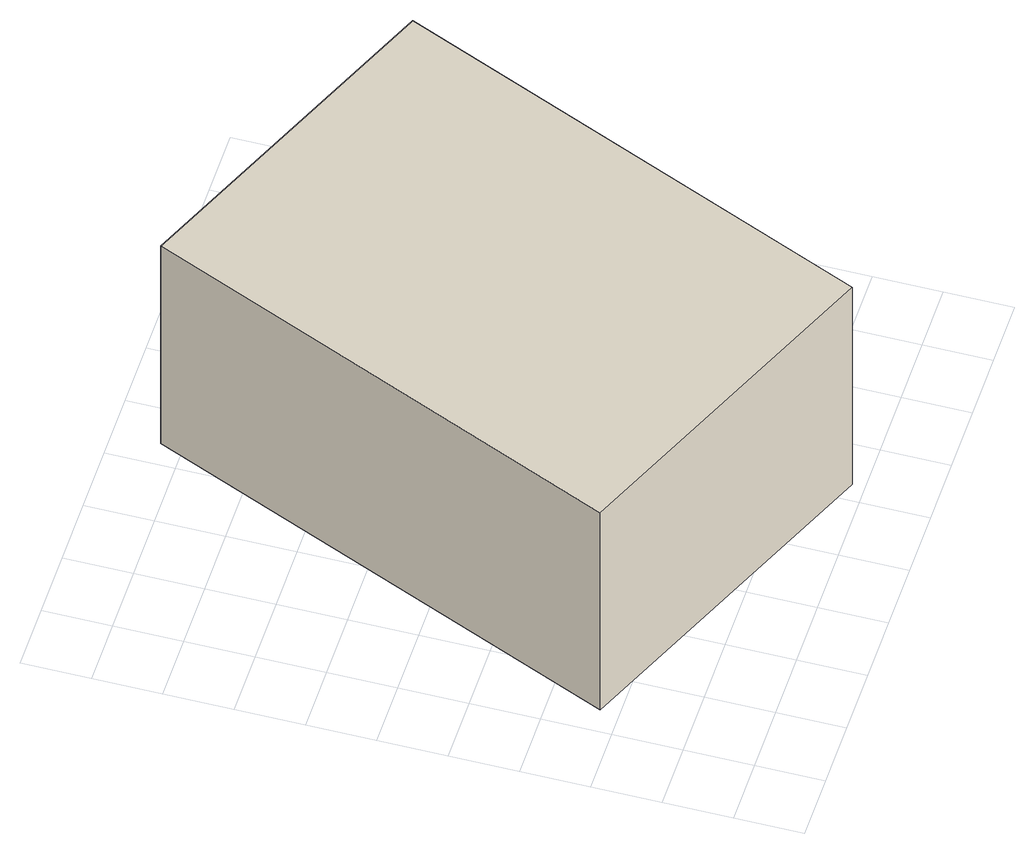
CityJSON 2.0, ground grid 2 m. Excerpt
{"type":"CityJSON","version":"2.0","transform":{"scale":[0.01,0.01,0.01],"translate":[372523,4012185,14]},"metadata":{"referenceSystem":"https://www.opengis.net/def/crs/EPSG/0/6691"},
"CityObjects":{
"building1":{"type":"Building","attributes":{"枝番":1,"利根川水系渡良瀬川洪水浸水想定区域（計画規模）.規模":"L1","利根川水系渡良瀬川洪水浸水想定区域（計画規模）.浸水ランク":"2","利根川水系渡良瀬川洪水浸水想定区域（計画規模）.浸水深":1.76,"利根川水系渡良瀬川洪水浸水想定区域（計画規模）.継続時間":52,"利根川水系渡良瀬川洪水浸水想定区域（想定最大規模）.規模":"L2","利根川水系渡良瀬川洪水浸水想定区域（想定最大規模）.浸水ランク":"2","利根川水系渡良瀬川洪水浸水想定区域（想定最大規模）.浸水深":2.9,"利根川水系渡良瀬川洪水浸水想定区域（想定最大規模）.継続時間":260.6,"利根川水系矢場川洪水浸水想定区域（想定最大規模）.規模":"L2","利根川水系矢場川洪水浸水想定区域（想定最大規模）.浸水ランク":"2","利根川水系矢場川洪水浸水想定区域（想定最大規模）.浸水深":0.55,"利根川水系矢場川洪水浸水想定区域（想定最大規模）.継続時間":12.4,"利根川水系多々良川洪水浸水想定区域（想定最大規模）.規模":"L2","利根川水系多々良川洪水浸水想定区域（想定最大規模）.浸水ランク":"1","利根川水系多々良川洪水浸水想定区域（想定最大規模）.浸水深":0.39,"利根川水系利根川洪水浸水想定区域（計画規模）.規模":"L1","利根川水系利根川洪水浸水想定区域（計画規模）.浸水ランク":"3","利根川水系利根川洪水浸水想定区域（計画規模）.浸水深":3.8,"利根川水系利根川洪水浸水想定区域（想定最大規模）.規模":"L2","利根川水系利根川洪水浸水想定区域（想定最大規模）.浸水ランク":"4","利根川水系利根川洪水浸水想定区域（想定最大規模）.浸水深":6.03,"usage":"431","measuredHeight":8.6,"BuildingDetails.prefecture":"10","BuildingDetails.city":"10207","BuildingDetails.surveyYear":2016},"geometry":[{"type":"Solid","lod":"1","boundaries":[[[[0,1,2,3]],[[2,4,5,3]],[[1,6,4,2]],[[0,7,6,1]],[[3,5,7,0]],[[4,6,7,5]]]]}]}
},
"vertices":[
[78,455,95],[678,1864,95],[1659,1446,95],[1059,37,95],[1659,1446,880],[1059,37,880],[678,1864,880],[78,455,880]
]}
